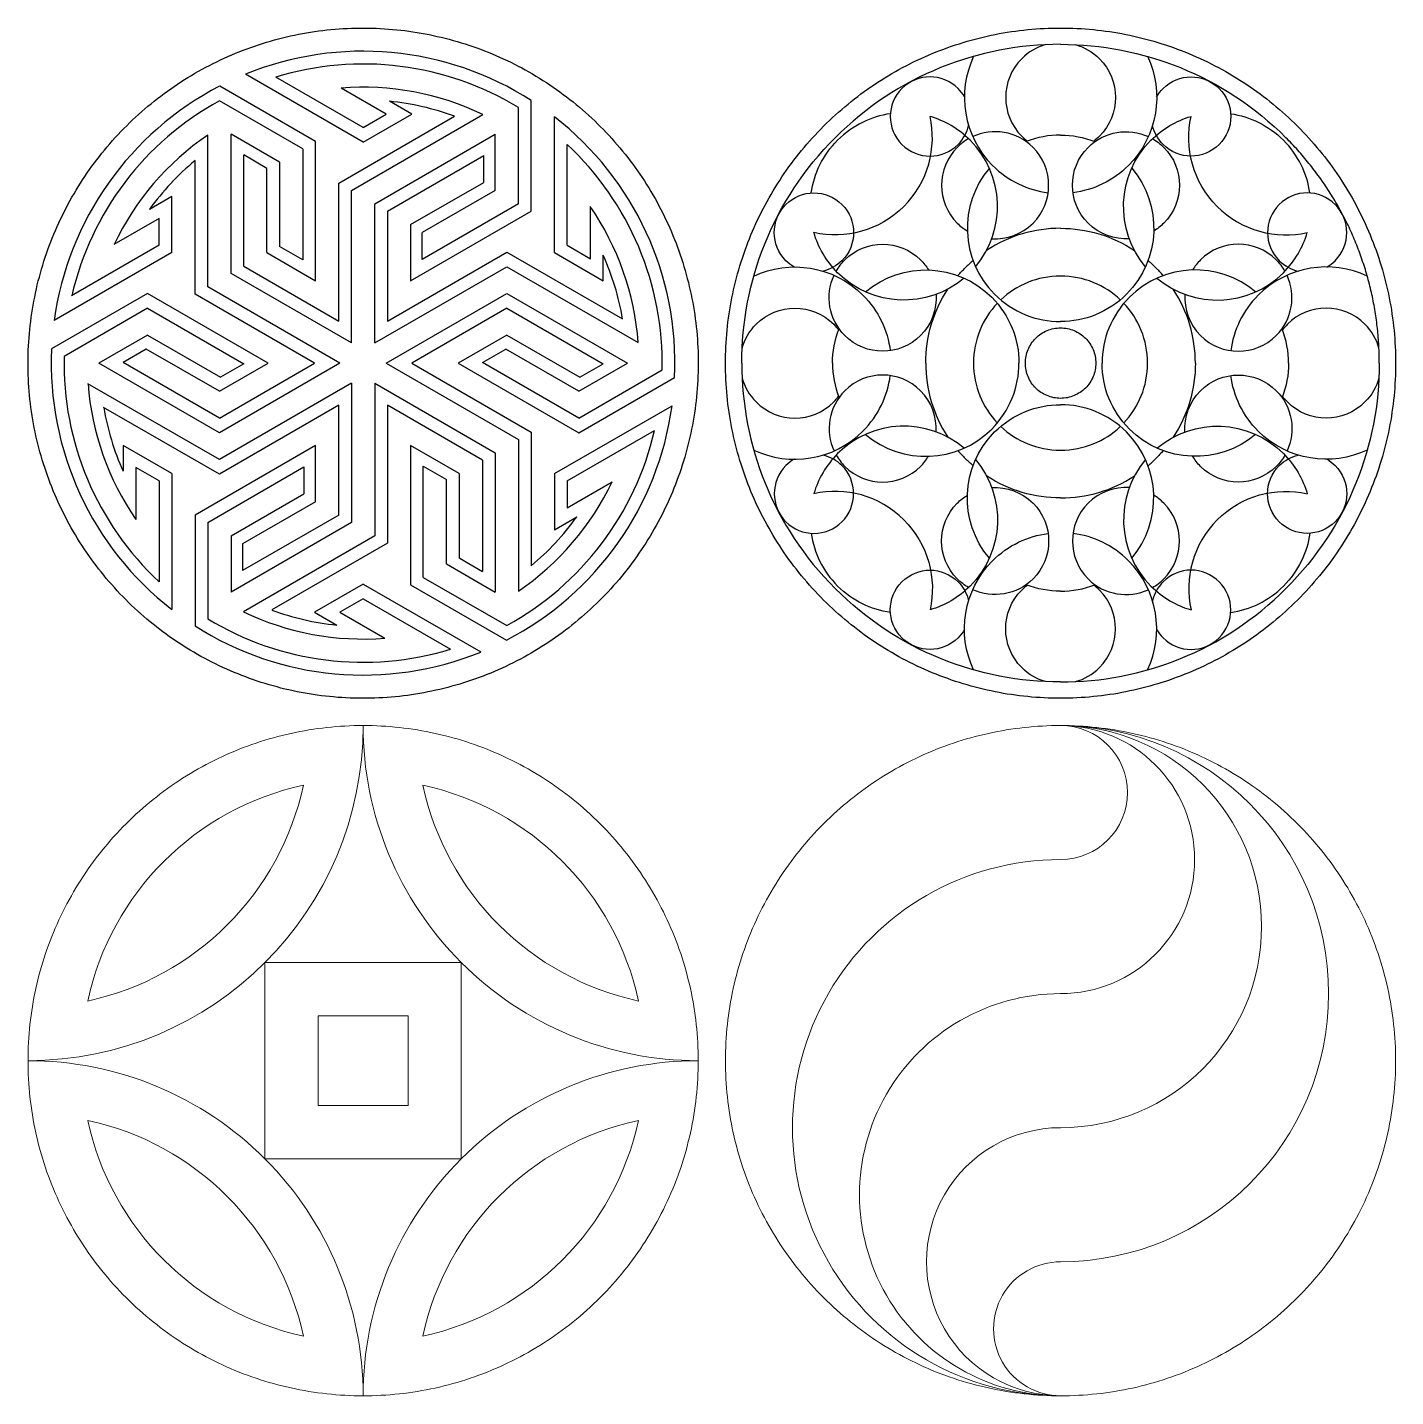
# Model space of a CAD drawing. Header units: millimetres. Extents: x -91 to 91, y -103 to 91.
# Drawn here: x -29.7 to 91.2, y -29.7 to 91.3 of the extents above; entities that cross this region are included whole.
import ezdxf

# ---------------------------------------------------------------- set-up
doc = ezdxf.new("R2010")
doc.units = ezdxf.units.MM
doc.header["$MEASUREMENT"] = 0
doc.layers.add('Default', color=18, linetype='Continuous')
doc.layers.add('DV1_Layer_1', color=7, linetype='Continuous')

msp = doc.modelspace()

# ---------------------------------------------------------------- linework, layer by layer
at = {"layer": 'Default', "color": 5}
for p, q in [((0, 81.12), (-10.39, 87.12)), ((-4.2, 81.18), (-12.67, 86.07)), ((0, 82.42), (-7.72, 86.88)), ((2.05, 83.61), (-1.93, 85.91)), ((-5.32, 80.53), (-12.69, 84.79)), ((4.3, 83.61), (2.33, 84.74)), ((14.85, 75.03), (14.85, 84.81)), ((-1.03, 76.87), (10.58, 83.57)), ((0, 81.12), (4.3, 83.61)), ((0, 82.42), (2.05, 83.61)), ((13.73, 75.68), (13.73, 84.19)), ((-2.15, 77.51), (8.07, 83.41)), ((16.9, 71.37), (16.9, 83.37)), ((-13.72, 68.35), (-13.72, 81.75)), ((-11.67, 69.53), (-11.67, 81.83)), ((-7.38, 79.35), (-11.67, 81.83)), ((-4.2, 68.89), (-4.2, 81.18)), ((1.03, 75.68), (11.67, 81.83)), ((11.67, 76.87), (11.67, 81.83)), ((-10.55, 70.18), (-10.55, 80)), ((-8.5, 78.81), (-10.55, 80)), ((-5.32, 80.53), (-5.32, 70.72)), ((2.15, 75.03), (10.65, 79.94)), ((10.65, 77.57), (10.65, 79.94)), ((18.02, 72.02), (18.02, 80.93)), ((-14.85, 67.7), (-14.85, 79.5)), ((-8.5, 71.37), (-8.5, 78.81)), ((-7.38, 79.35), (-7.38, 71.9)), ((-2.15, 65.33), (-2.15, 77.51)), ((4.2, 73.85), (10.65, 77.57)), ((-16.9, 76.33), (-18.87, 75.19)), ((-16.9, 71.37), (-16.9, 76.33)), ((-1.03, 63.39), (-1.03, 76.87)), ((11.67, 76.87), (5.23, 73.14)), ((1.03, 63.39), (1.03, 75.68)), ((2.15, 75.03), (2.15, 65.33)), ((4.2, 68.89), (14.85, 75.03)), ((13.73, 75.68), (5.23, 70.77)), ((20.08, 70.83), (20.08, 75.43)), ((-18.02, 74.38), (-22.01, 72.08)), ((-18.02, 72.02), (-18.02, 74.38)), ((4.2, 73.85), (4.2, 68.89)), ((5.23, 70.77), (5.23, 73.14)), ((-16.9, 71.37), (-27.29, 65.37)), ((-18.02, 72.02), (-25.75, 67.56)), ((-8.5, 71.37), (-4.2, 68.89)), ((-5.32, 70.72), (-7.38, 71.9)), ((2.15, 65.33), (12.7, 71.42)), ((12.7, 71.42), (22.92, 65.52)), ((16.9, 71.37), (21.2, 68.89)), ((18.02, 72.02), (20.08, 70.83)), ((-10.55, 70.18), (-2.15, 65.33)), ((21.2, 68.89), (21.2, 71.16)), ((-1.03, 63.39), (-11.67, 69.53)), ((1.03, 63.39), (12.7, 70.13)), ((12.7, 70.13), (24.31, 63.43)), ((-19.05, 67.76), (-27.52, 62.87)), ((-8.4, 61.61), (-19.05, 67.76)), ((-2.05, 61.61), (-13.72, 68.35)), ((2.05, 61.61), (12.7, 67.76)), ((12.7, 67.76), (23.35, 61.61)), ((-4.3, 61.61), (-14.85, 67.7)), ((-19.05, 66.46), (-26.42, 62.21)), ((-19.05, 66.46), (-10.55, 61.55)), ((12.7, 66.46), (4.3, 61.61)), ((12.7, 66.46), (21.2, 61.55)), ((-19.05, 64.09), (-23.35, 61.61)), ((-19.05, 64.09), (-12.6, 60.37)), ((12.7, 64.09), (8.4, 61.61)), ((12.7, 64.09), (19.15, 60.37)), ((-19.15, 62.85), (-21.2, 61.67)), ((-12.7, 59.13), (-19.15, 62.85)), ((10.55, 61.67), (12.6, 62.85)), ((19.05, 59.13), (12.6, 62.85)), ((-12.7, 55.46), (-23.35, 61.61)), ((-12.7, 56.76), (-21.2, 61.67)), ((-2.05, 61.61), (-12.7, 55.46)), ((-12.7, 56.76), (-4.3, 61.61)), ((-12.7, 59.13), (-8.4, 61.61)), ((-10.55, 61.55), (-12.6, 60.37)), ((2.05, 61.61), (13.73, 54.87)), ((4.3, 61.61), (14.85, 55.52)), ((8.4, 61.61), (19.05, 55.46)), ((19.05, 56.76), (10.55, 61.67)), ((19.05, 59.13), (23.35, 61.61)), ((19.05, 56.76), (26.42, 61.01)), ((19.15, 60.37), (21.2, 61.55)), ((-12.7, 53.09), (-24.31, 59.79)), ((-1.03, 59.83), (-12.7, 53.09)), ((-1.03, 59.83), (-1.03, 47.54)), ((1.03, 59.83), (11.67, 53.69)), ((1.03, 59.83), (1.03, 46.35)), ((19.05, 55.46), (27.52, 60.35)), ((-12.7, 51.8), (-22.92, 57.7)), ((-2.15, 57.89), (-12.7, 51.8)), ((-2.15, 48.19), (-2.15, 57.89)), ((2.15, 57.89), (2.15, 45.7)), ((10.55, 53.04), (2.15, 57.89)), ((16.9, 51.85), (27.29, 57.85)), ((18.02, 51.2), (25.75, 55.66)), ((13.73, 54.87), (13.73, 41.47)), ((14.85, 55.52), (14.85, 43.72)), ((-16.9, 51.85), (-21.2, 54.33)), ((-21.2, 54.33), (-21.2, 52.06)), ((-4.2, 54.33), (-14.85, 48.19)), ((-4.2, 49.37), (-4.2, 54.33)), ((4.2, 54.33), (4.2, 42.04)), ((8.5, 51.85), (4.2, 54.33)), ((11.67, 53.69), (11.67, 41.39)), ((-18.02, 51.2), (-20.07, 52.39)), ((-20.07, 52.39), (-20.07, 47.79)), ((-13.72, 47.54), (-5.23, 52.44)), ((-5.23, 52.44), (-5.23, 50.08)), ((5.32, 52.5), (7.38, 51.32)), ((5.32, 42.69), (5.32, 52.5)), ((10.55, 53.04), (10.55, 43.22)), ((-18.02, 51.2), (-18.02, 42.29)), ((-16.9, 51.85), (-16.9, 39.85)), ((7.38, 43.87), (7.38, 51.32)), ((8.5, 51.85), (8.5, 44.41)), ((16.9, 51.85), (16.9, 46.89)), ((18.02, 51.2), (18.02, 48.84)), ((18.02, 48.84), (22.01, 51.14)), ((-11.67, 46.35), (-5.23, 50.08)), ((-4.2, 49.37), (-10.65, 45.65)), ((-14.85, 48.19), (-14.85, 38.41)), ((-13.72, 47.54), (-13.72, 39.03)), ((-1.03, 47.54), (-11.67, 41.39)), ((-2.15, 48.19), (-10.65, 43.28)), ((16.9, 46.89), (18.87, 48.03)), ((-11.67, 46.35), (-11.67, 41.39)), ((1.03, 46.35), (-10.58, 39.65)), ((-10.65, 45.65), (-10.65, 43.28)), ((2.15, 45.7), (-8.07, 39.81)), ((7.38, 43.87), (11.67, 41.39)), ((8.5, 44.41), (10.55, 43.22)), ((5.32, 42.69), (12.69, 38.43)), ((0, 42.1), (-4.3, 39.61)), ((0, 42.1), (10.39, 36.1)), ((4.2, 42.04), (12.67, 37.15)), ((0, 40.8), (-2.05, 39.61)), ((0, 40.8), (7.72, 36.34)), ((-4.3, 39.61), (-2.33, 38.48)), ((-2.05, 39.61), (1.93, 37.31))]:
    msp.add_line(p, q, dxfattribs=at)
for radius, start, end in [(27.55, 57.3839, 112.1591), (26.42, 58.7075, 106.9941), (27.55, 117.3839, 172.1591), (24.37, 64.2719, 94.5491), (26.42, 118.7075, 166.9941), (23.25, 69.692, 84.2491), (27.55, 357.3839, 52.1591), (24.37, 124.2719, 154.5491), (26.42, 358.7075, 46.9941), (23.25, 129.692, 144.2491), (24.37, 4.2719, 34.5491), (23.25, 9.692, 24.2491), (27.55, 177.3839, 232.1591), (26.42, 178.7075, 226.9941), (24.37, 184.2719, 214.5491), (23.25, 189.692, 204.2491), (27.55, 297.3839, 352.1591), (26.42, 298.7075, 346.9941), (24.37, 304.2719, 334.5491), (23.25, 309.692, 324.2491), (26.42, 238.7075, 286.9941), (24.37, 244.2719, 274.5491), (23.25, 249.692, 264.2491), (27.55, 237.3839, 292.1591)]:
    msp.add_arc((0, 61.61), radius, start, end, dxfattribs=at)
msp.add_open_spline([(-14.22, 87.57), (-15.92, 86.64), (-19.13, 84.44), (-23.22, 80.27), (-26.41, 75.39), (-28.59, 69.97), (-29.67, 64.23), (-29.62, 58.39), (-28.42, 52.67), (-26.13, 47.3), (-22.83, 42.48), (-18.66, 38.39), (-13.77, 35.2), (-8.36, 33.02), (-2.62, 31.93), (3.22, 31.99), (8.94, 33.19), (14.31, 35.48), (19.13, 38.78), (23.22, 42.95), (26.41, 47.83), (28.59, 53.25), (29.68, 58.99), (29.62, 64.83), (28.42, 70.55), (26.13, 75.92), (22.84, 80.74), (18.66, 84.83), (13.78, 88.02), (8.36, 90.2), (2.62, 91.28), (-3.22, 91.23), (-8.94, 90.03), (-12.52, 88.5), (-14.22, 87.57)], degree=3, dxfattribs=at)
at = {"layer": 'Default', "color": 5, "lineweight": 9}
for points in [[(29.6, 0), (29.6, 2.14), (29.14, 6.41), (27.08, 12.53), (23.75, 18.05), (19.31, 22.74), (13.98, 26.36), (7.98, 28.75), (1.62, 29.79), (-4.83, 29.44), (-11.05, 27.72), (-16.74, 24.69), (-21.66, 20.51), (-25.57, 15.38), (-28.28, 9.53), (-29.66, 3.23), (-29.66, -3.23), (-28.28, -9.53), (-25.57, -15.38), (-21.66, -20.51), (-16.74, -24.69), (-11.05, -27.72), (-4.83, -29.44), (1.62, -29.79), (7.98, -28.75), (13.98, -26.36), (19.31, -22.74), (23.75, -18.05), (27.08, -12.53), (29.14, -6.42), (29.6, -2.14), (29.6, 0)], [(-29.6, 0), (-13.25, 0), (0, 13.25), (0, 29.6)], [(91.21, 0), (91.21, 2.14), (90.75, 6.41), (88.69, 12.53), (85.36, 18.05), (80.92, 22.74), (75.59, 26.36), (69.59, 28.75), (63.23, 29.79), (56.78, 29.44), (50.56, 27.72), (44.87, 24.69), (39.95, 20.51), (36.04, 15.38), (33.33, 9.53), (31.95, 3.23), (31.95, -3.23), (33.33, -9.53), (36.04, -15.38), (39.95, -20.51), (44.87, -24.69), (50.56, -27.72), (56.78, -29.44), (63.23, -29.79), (69.59, -28.75), (75.59, -26.36), (80.92, -22.74), (85.36, -18.05), (88.69, -12.53), (90.75, -6.42), (91.21, -2.14), (91.21, 0)], [(-5.27, 24.33), (-14.81, 22.26), (-22.26, 14.81), (-24.33, 5.27)], [(-24.33, 5.27), (-14.79, 7.33), (-7.33, 14.79), (-5.27, 24.33)], [(24.33, 5.27), (22.27, 14.81), (14.81, 22.26), (5.27, 24.33)], [(5.27, 24.33), (7.33, 14.79), (14.79, 7.33), (24.33, 5.27)], [(-8.67, 8.67), (-8.67, 8.67), (-8.67, -8.67), (-8.67, -8.67)], [(8.67, 8.67), (8.67, 8.67), (-8.67, 8.67), (-8.67, 8.67)], [(8.67, -8.67), (8.67, -8.67), (8.67, 8.67), (8.67, 8.67)], [(-3.96, 3.96), (-3.96, 3.96), (-3.96, -3.97), (-3.96, -3.97)], [(3.97, 3.96), (3.97, 3.96), (-3.96, 3.96), (-3.96, 3.96)], [(3.97, -3.97), (3.97, -3.97), (3.97, 3.96), (3.97, 3.96)], [(-3.96, -3.97), (-3.96, -3.97), (3.97, -3.97), (3.97, -3.97)], [(-24.33, -5.27), (-22.26, -14.81), (-14.81, -22.26), (-5.27, -24.33)], [(-5.27, -24.33), (-7.33, -14.79), (-14.79, -7.33), (-24.33, -5.27)], [(5.27, -24.33), (14.81, -22.26), (22.27, -14.81), (24.33, -5.27)], [(24.33, -5.27), (14.79, -7.33), (7.33, -14.79), (5.27, -24.33)], [(-8.67, -8.67), (-8.67, -8.67), (8.67, -8.67), (8.67, -8.67)]]:
    msp.add_open_spline(points, degree=3, dxfattribs=at)
for points, knots in [([(0, 29.6), (0, 21.75), (3.12, 14.22), (8.67, 8.67), (14.22, 3.12), (21.75, 0), (29.6, 0)], [0, 0, 0, 0, 0.333333, 0.333333, 0.333333, 1, 1, 1, 1]), ([(61.61, 17.76), (64.88, 17.76), (67.53, 20.41), (67.53, 23.68), (67.53, 26.95), (64.88, 29.6), (61.61, 29.6)], [0, 0, 0, 0, 0.333333, 0.333333, 0.333333, 1, 1, 1, 1]), ([(61.61, 5.92), (68.15, 5.92), (73.45, 11.22), (73.45, 17.76), (73.45, 24.3), (68.15, 29.6), (61.61, 29.6)], [0, 0, 0, 0, 0.333333, 0.333333, 0.333333, 1, 1, 1, 1]), ([(61.61, -5.92), (71.42, -5.92), (79.37, 2.03), (79.37, 11.84), (79.37, 21.65), (71.42, 29.6), (61.61, 29.6)], [0, 0, 0, 0, 0.333333, 0.333333, 0.333333, 1, 1, 1, 1]), ([(61.61, -17.76), (74.69, -17.76), (85.29, -7.16), (85.29, 5.92), (85.29, 19), (74.69, 29.6), (61.61, 29.6)], [0, 0, 0, 0, 0.333333, 0.333333, 0.333333, 1, 1, 1, 1]), ([(61.61, 17.76), (53.15, 17.76), (45.33, 13.25), (41.1, 5.92), (36.87, -1.41), (36.87, -10.43), (41.1, -17.76), (45.33, -25.09), (53.15, -29.6), (61.61, -29.6)], [0, 0, 0, 0, 0.25, 0.25, 0.25, 0.5, 0.5, 0.5, 1, 1, 1, 1]), ([(61.61, 5.92), (55.27, 5.92), (49.4, 2.53), (46.23, -2.96), (43.06, -8.46), (43.06, -15.22), (46.23, -20.72), (49.4, -26.21), (55.27, -29.6), (61.61, -29.6)], [0, 0, 0, 0, 0.25, 0.25, 0.25, 0.5, 0.5, 0.5, 1, 1, 1, 1]), ([(0, -29.6), (0, -21.75), (-3.12, -14.22), (-8.67, -8.67), (-14.22, -3.12), (-21.75, 0), (-29.6, 0)], [0, 0, 0, 0, 0.333333, 0.333333, 0.333333, 1, 1, 1, 1]), ([(29.6, 0), (21.75, 0), (14.22, -3.12), (8.67, -8.67), (3.12, -14.22), (0, -21.75), (0, -29.6)], [0, 0, 0, 0, 0.333333, 0.333333, 0.333333, 1, 1, 1, 1]), ([(61.61, -5.92), (57.38, -5.92), (53.47, -8.18), (51.36, -11.84), (49.24, -15.5), (49.24, -20.02), (51.36, -23.68), (53.47, -27.34), (57.38, -29.6), (61.61, -29.6)], [0, 0, 0, 0, 0.25, 0.25, 0.25, 0.5, 0.5, 0.5, 1, 1, 1, 1]), ([(61.61, -17.76), (59.5, -17.76), (57.54, -18.89), (56.48, -20.72), (55.43, -22.55), (55.43, -24.81), (56.48, -26.64), (57.54, -28.47), (59.5, -29.6), (61.61, -29.6)], [0, 0, 0, 0, 0.25, 0.25, 0.25, 0.5, 0.5, 0.5, 1, 1, 1, 1])]:
    msp.add_open_spline(points, degree=3, knots=knots, dxfattribs=at)
at = {"layer": 'DV1_Layer_1', "color": 5, "linetype": 'Continuous'}
for points in [[(91.21, 61.61), (91.21, 63.55), (90.83, 67.42), (89.13, 73.01), (86.38, 78.16), (82.68, 82.67), (78.16, 86.38), (73.01, 89.13), (67.42, 90.83), (61.61, 91.4), (55.8, 90.83), (50.21, 89.13), (45.06, 86.38), (40.55, 82.67), (36.84, 78.16), (34.09, 73.01), (32.39, 67.42), (31.82, 61.61), (32.39, 55.8), (34.09, 50.21), (36.84, 45.06), (40.55, 40.55), (45.06, 36.84), (50.21, 34.09), (55.8, 32.39), (61.61, 31.82), (67.42, 32.39), (73.01, 34.09), (78.16, 36.84), (82.68, 40.55), (86.38, 45.06), (89.13, 50.21), (90.83, 55.8), (91.21, 59.67), (91.21, 61.61)], [(61.61, 89.77), (54.4, 89.77), (47.2, 87.02), (41.7, 81.52)], [(61.61, 89.77), (68.82, 89.77), (76.02, 87.02), (81.52, 81.52)], [(46.58, 83.64), (44.88, 83.39), (43.23, 82.61), (41.92, 81.3)], [(76.64, 83.64), (78.34, 83.39), (79.99, 82.61), (81.3, 81.3)], [(47.77, 75.45), (49.93, 77.61), (50.7, 80.63), (50.08, 83.4)], [(75.45, 75.45), (73.29, 77.61), (72.53, 80.63), (73.14, 83.4)], [(33.45, 61.61), (33.45, 68.82), (36.2, 76.02), (41.7, 81.52)], [(39.58, 76.64), (39.83, 78.34), (40.61, 79.99), (41.92, 81.3)], [(41.92, 81.3), (41.92, 81.3), (41.92, 81.3), (41.92, 81.3)], [(41.92, 81.3), (41.92, 81.3), (41.92, 81.3), (41.92, 81.3)], [(61.61, 81.76), (60.58, 81.76), (59.54, 81.56), (58.57, 81.18)], [(61.61, 81.76), (62.64, 81.76), (63.68, 81.56), (64.65, 81.18)], [(81.3, 81.3), (81.3, 81.3), (81.3, 81.3), (81.3, 81.3)], [(83.64, 76.64), (83.39, 78.34), (82.61, 79.99), (81.3, 81.3)], [(81.3, 81.3), (81.3, 81.3), (81.3, 81.3), (81.3, 81.3)], [(89.77, 61.61), (89.77, 61.86), (89.76, 62.37), (89.73, 63.13), (89.68, 63.9), (89.61, 64.66), (89.52, 65.41), (89.4, 66.17), (89.27, 66.92), (89.12, 67.67), (88.94, 68.41), (88.75, 69.15), (88.54, 69.88), (88.3, 70.6), (88.05, 71.32), (87.78, 72.04), (87.49, 72.74), (87.18, 73.44), (86.85, 74.13), (86.5, 74.8), (86.13, 75.47), (85.75, 76.13), (85.34, 76.78), (84.92, 77.42), (84.49, 78.04), (84.03, 78.65), (83.56, 79.26), (83.08, 79.84), (82.57, 80.42), (82.06, 80.98), (81.7, 81.34), (81.52, 81.52)], [(47.77, 75.45), (45.61, 73.29), (42.6, 72.52), (39.82, 73.14)], [(75.45, 75.45), (77.61, 73.29), (80.63, 72.52), (83.4, 73.14)], [(61.61, 73.52), (59.33, 73.52), (57.06, 72.87), (55.08, 71.57)], [(61.61, 73.52), (63.89, 73.52), (66.16, 72.87), (68.14, 71.57)], [(61.61, 73.52), (63.89, 73.52), (66.16, 72.87), (68.14, 71.57)], [(53.88, 70.67), (53.64, 70.47), (53.41, 70.25), (53.19, 70.03)], [(69.34, 70.67), (69.58, 70.47), (69.81, 70.25), (70.03, 70.03)], [(69.34, 70.67), (69.58, 70.47), (69.81, 70.25), (70.03, 70.03)], [(52.55, 69.34), (52.75, 69.58), (52.97, 69.81), (53.19, 70.03)], [(70.67, 69.34), (70.47, 69.58), (70.26, 69.81), (70.03, 70.03)], [(49.7, 61.61), (49.7, 63.89), (50.35, 66.16), (51.65, 68.14)], [(73.52, 61.61), (73.52, 63.89), (72.87, 66.16), (71.57, 68.14)], [(41.46, 61.61), (41.46, 62.64), (41.66, 63.68), (42.04, 64.65)], [(64.72, 61.61), (64.72, 61.81), (64.68, 62.22), (64.5, 62.81), (64.22, 63.35), (63.83, 63.83), (63.35, 64.21), (62.81, 64.5), (62.22, 64.68), (61.61, 64.74), (61, 64.68), (60.41, 64.5), (59.87, 64.21), (59.4, 63.83), (59.01, 63.35), (58.72, 62.81), (58.54, 62.22), (58.48, 61.61), (58.54, 61), (58.72, 60.41), (59.01, 59.87), (59.4, 59.39), (59.87, 59.01), (60.41, 58.72), (61, 58.54), (61.61, 58.48), (62.22, 58.54), (62.81, 58.72), (63.35, 59.01), (63.83, 59.39), (64.22, 59.87), (64.5, 60.41), (64.68, 61), (64.72, 61.41), (64.72, 61.61)], [(81.76, 61.61), (81.76, 62.64), (81.56, 63.68), (81.18, 64.65)], [(33.45, 61.61), (33.45, 54.4), (36.2, 47.2), (41.7, 41.7)], [(41.46, 61.61), (41.46, 60.58), (41.66, 59.54), (42.04, 58.57)], [(49.7, 61.61), (49.7, 59.33), (50.35, 57.06), (51.65, 55.08)], [(73.52, 61.61), (73.52, 59.33), (72.87, 57.06), (71.57, 55.08)], [(81.76, 61.61), (81.76, 60.58), (81.56, 59.54), (81.18, 58.57)], [(89.77, 61.61), (89.77, 54.4), (87.02, 47.2), (81.52, 41.7)], [(52.55, 53.88), (52.75, 53.64), (52.97, 53.41), (53.19, 53.19)], [(70.67, 53.88), (70.47, 53.64), (70.26, 53.41), (70.03, 53.19)], [(53.88, 52.55), (53.64, 52.75), (53.41, 52.96), (53.19, 53.19)], [(69.34, 52.55), (69.58, 52.75), (69.81, 52.96), (70.03, 53.19)], [(61.61, 49.7), (59.33, 49.7), (57.06, 50.35), (55.08, 51.65)], [(61.61, 49.7), (63.89, 49.7), (66.16, 50.35), (68.14, 51.65)], [(47.77, 47.77), (45.61, 49.93), (42.6, 50.7), (39.82, 50.08)], [(75.45, 47.77), (77.61, 49.93), (80.63, 50.7), (83.4, 50.08)], [(47.77, 47.77), (49.93, 45.61), (50.7, 42.59), (50.08, 39.82)], [(75.45, 47.77), (73.29, 45.61), (72.53, 42.59), (73.14, 39.82)], [(39.58, 46.58), (39.83, 44.88), (40.61, 43.23), (41.92, 41.92)], [(83.64, 46.58), (83.39, 44.88), (82.61, 43.23), (81.3, 41.92)], [(61.61, 33.45), (54.4, 33.45), (47.2, 36.2), (41.7, 41.7)], [(41.92, 41.92), (41.92, 41.92), (41.92, 41.92), (41.92, 41.92)], [(41.92, 41.92), (41.92, 41.92), (41.92, 41.92), (41.92, 41.92)], [(46.58, 39.58), (44.88, 39.83), (43.23, 40.61), (41.92, 41.92)], [(61.61, 41.46), (60.58, 41.46), (59.54, 41.66), (58.57, 42.04)], [(61.61, 41.46), (62.64, 41.46), (63.68, 41.66), (64.65, 42.04)], [(61.61, 33.45), (68.82, 33.45), (76.02, 36.2), (81.52, 41.7)], [(76.64, 39.58), (78.34, 39.83), (79.99, 40.61), (81.3, 41.92)], [(81.3, 41.92), (81.3, 41.92), (81.3, 41.92), (81.3, 41.92)], [(81.3, 41.92), (81.3, 41.92), (81.3, 41.92), (81.3, 41.92)]]:
    msp.add_open_spline(points, degree=3, dxfattribs=at)
for points, knots in [([(60.28, 89.74), (59.51, 89.52), (58.79, 89.11), (58.18, 88.5), (56.29, 86.61), (56.29, 83.54), (58.18, 81.65), (58.34, 81.49), (58.51, 81.35), (58.68, 81.22)], [0, 0, 0, 0, 0.25, 0.25, 0.25, 0.5, 0.5, 0.5, 1, 1, 1, 1]), ([(62.94, 89.74), (63.71, 89.52), (64.43, 89.11), (65.04, 88.5), (66.93, 86.61), (66.93, 83.54), (65.04, 81.65), (64.88, 81.49), (64.72, 81.35), (64.54, 81.22)], [0, 0, 0, 0, 0.25, 0.25, 0.25, 0.5, 0.5, 0.5, 1, 1, 1, 1]), ([(53.93, 88.71), (52.44, 85.55), (53, 81.68), (55.6, 79.07), (56.98, 77.69), (58.72, 76.89), (60.51, 76.65)], [0, 0, 0, 0, 0.333333, 0.333333, 0.333333, 1, 1, 1, 1]), ([(69.29, 88.71), (70.78, 85.55), (70.22, 81.68), (67.62, 79.07), (66.24, 77.69), (64.5, 76.89), (62.71, 76.65)], [0, 0, 0, 0, 0.333333, 0.333333, 0.333333, 1, 1, 1, 1]), ([(53.12, 85.14), (52.97, 85.4), (52.78, 85.65), (52.56, 85.87), (51.19, 87.24), (48.97, 87.24), (46.23, 84.51), (46.23, 82.29), (47.6, 80.92), (48.97, 79.55), (51.19, 79.55), (52.56, 80.92), (53.03, 81.4), (53.34, 81.98), (53.49, 82.59)], [0, 0, 0, 0, 0.166667, 0.166667, 0.166667, 0.333333, 0.333333, 0.5, 0.5, 0.5, 0.666667, 0.666667, 0.666667, 1, 1, 1, 1]), ([(70.1, 85.14), (70.25, 85.4), (70.44, 85.65), (70.67, 85.87), (72.03, 87.24), (74.25, 87.24), (76.99, 84.51), (76.99, 82.29), (75.62, 80.92), (74.25, 79.55), (72.03, 79.55), (70.67, 80.92), (70.19, 81.4), (69.88, 81.98), (69.73, 82.59)], [0, 0, 0, 0, 0.166667, 0.166667, 0.166667, 0.333333, 0.333333, 0.5, 0.5, 0.5, 0.666667, 0.666667, 0.666667, 1, 1, 1, 1]), ([(54.1, 70.12), (56.84, 73.37), (56.68, 78.24), (53.62, 81.3), (52.6, 82.32), (51.38, 83.02), (50.08, 83.4)], [0, 0, 0, 0, 0.333333, 0.333333, 0.333333, 1, 1, 1, 1]), ([(55.54, 72.6), (56.84, 72.52), (58.18, 72.98), (59.18, 73.98), (61.02, 75.82), (61.02, 78.82), (59.18, 80.67), (57.74, 82.1), (55.6, 82.42), (53.85, 81.62)], [0, 0, 0, 0, 0.25, 0.25, 0.25, 0.5, 0.5, 0.5, 1, 1, 1, 1]), ([(67.68, 72.6), (66.38, 72.52), (65.04, 72.98), (64.05, 73.98), (62.2, 75.82), (62.2, 78.82), (64.05, 80.67), (65.49, 82.1), (67.62, 82.42), (69.37, 81.62)], [0, 0, 0, 0, 0.25, 0.25, 0.25, 0.5, 0.5, 0.5, 1, 1, 1, 1]), ([(69.12, 70.12), (66.38, 73.37), (66.54, 78.24), (69.6, 81.3), (70.62, 82.32), (71.85, 83.02), (73.14, 83.4)], [0, 0, 0, 0, 0.333333, 0.333333, 0.333333, 1, 1, 1, 1]), ([(53.49, 81.43), (53.13, 81.23), (52.79, 80.97), (52.49, 80.67), (50.64, 78.82), (50.64, 75.82), (52.49, 73.98), (52.76, 73.7), (53.06, 73.47), (53.38, 73.28)], [0, 0, 0, 0, 0.25, 0.25, 0.25, 0.5, 0.5, 0.5, 1, 1, 1, 1]), ([(69.73, 81.43), (70.09, 81.23), (70.43, 80.97), (70.73, 80.67), (72.58, 78.82), (72.58, 75.82), (70.73, 73.98), (70.46, 73.7), (70.16, 73.47), (69.84, 73.28)], [0, 0, 0, 0, 0.25, 0.25, 0.25, 0.5, 0.5, 0.5, 1, 1, 1, 1]), ([(55.32, 78.84), (52.58, 75.6), (52.73, 70.75), (55.79, 67.69), (57.39, 66.09), (59.5, 65.28), (61.61, 65.28)], [0, 0, 0, 0, 0.333333, 0.333333, 0.333333, 1, 1, 1, 1]), ([(67.9, 78.84), (70.64, 75.6), (70.49, 70.75), (67.44, 67.69), (65.83, 66.09), (63.72, 65.28), (61.61, 65.28)], [0, 0, 0, 0, 0.333333, 0.333333, 0.333333, 1, 1, 1, 1]), ([(38.08, 70.1), (37.82, 70.25), (37.57, 70.44), (37.35, 70.66), (35.98, 72.03), (35.98, 74.25), (37.35, 75.62), (38.71, 76.99), (40.93, 76.99), (42.3, 75.62), (43.67, 74.25), (43.67, 72.03), (42.3, 70.66), (41.82, 70.19), (41.24, 69.88), (40.63, 69.73)], [0, 0, 0, 0, 0.166667, 0.166667, 0.166667, 0.333333, 0.333333, 0.333333, 0.5, 0.5, 0.5, 0.666667, 0.666667, 0.666667, 1, 1, 1, 1]), ([(85.14, 70.1), (85.4, 70.25), (85.65, 70.44), (85.87, 70.66), (87.24, 72.03), (87.24, 74.25), (85.87, 75.62), (84.51, 76.99), (82.29, 76.99), (80.92, 75.62), (79.55, 74.25), (79.55, 72.03), (80.92, 70.66), (81.4, 70.19), (81.98, 69.88), (82.59, 69.73)], [0, 0, 0, 0, 0.166667, 0.166667, 0.166667, 0.333333, 0.333333, 0.333333, 0.5, 0.5, 0.5, 0.666667, 0.666667, 0.666667, 1, 1, 1, 1]), ([(53.1, 69.12), (49.85, 66.38), (44.98, 66.54), (41.92, 69.6), (40.9, 70.62), (40.2, 71.85), (39.82, 73.14)], [0, 0, 0, 0, 0.333333, 0.333333, 0.333333, 1, 1, 1, 1]), ([(41.79, 69.73), (41.99, 70.09), (42.25, 70.43), (42.56, 70.73), (44.4, 72.58), (47.4, 72.58), (49.24, 70.73), (49.52, 70.46), (49.75, 70.16), (49.94, 69.84)], [0, 0, 0, 0, 0.25, 0.25, 0.25, 0.5, 0.5, 0.5, 1, 1, 1, 1]), ([(70.13, 69.12), (73.38, 66.38), (78.24, 66.54), (81.3, 69.6), (82.32, 70.62), (83.02, 71.85), (83.4, 73.14)], [0, 0, 0, 0, 0.333333, 0.333333, 0.333333, 1, 1, 1, 1]), ([(81.43, 69.73), (81.23, 70.09), (80.97, 70.43), (80.67, 70.73), (78.82, 72.58), (75.82, 72.58), (73.98, 70.73), (73.7, 70.46), (73.47, 70.16), (73.28, 69.84)], [0, 0, 0, 0, 0.25, 0.25, 0.25, 0.5, 0.5, 0.5, 1, 1, 1, 1]), ([(34.51, 69.29), (37.67, 70.78), (41.54, 70.22), (44.15, 67.62), (45.53, 66.24), (46.33, 64.5), (46.57, 62.71)], [0, 0, 0, 0, 0.333333, 0.333333, 0.333333, 1, 1, 1, 1]), ([(44.38, 67.9), (47.62, 70.64), (52.47, 70.49), (55.53, 67.43), (57.13, 65.83), (57.94, 63.72), (57.94, 61.61)], [0, 0, 0, 0, 0.333333, 0.333333, 0.333333, 1, 1, 1, 1]), ([(78.84, 67.9), (75.6, 70.64), (70.75, 70.49), (67.69, 67.43), (66.09, 65.83), (65.28, 63.72), (65.28, 61.61)], [0, 0, 0, 0, 0.333333, 0.333333, 0.333333, 1, 1, 1, 1]), ([(88.71, 69.29), (85.55, 70.78), (81.68, 70.22), (79.07, 67.62), (77.69, 66.24), (76.89, 64.5), (76.65, 62.71)], [0, 0, 0, 0, 0.333333, 0.333333, 0.333333, 1, 1, 1, 1]), ([(50.62, 67.68), (50.7, 66.38), (50.24, 65.04), (49.24, 64.05), (47.4, 62.2), (44.4, 62.2), (42.56, 64.05), (41.12, 65.48), (40.8, 67.62), (41.6, 69.37)], [0, 0, 0, 0, 0.25, 0.25, 0.25, 0.5, 0.5, 0.5, 1, 1, 1, 1]), ([(66.89, 67.2), (65.52, 68.5), (63.66, 69.3), (61.61, 69.3), (59.56, 69.3), (57.7, 68.5), (56.33, 67.2)], [0, 0, 0, 0, 0.333333, 0.333333, 0.333333, 1, 1, 1, 1]), ([(72.6, 67.68), (72.52, 66.38), (72.98, 65.04), (73.98, 64.05), (75.82, 62.2), (78.82, 62.2), (80.67, 64.05), (82.1, 65.48), (82.42, 67.62), (81.62, 69.37)], [0, 0, 0, 0, 0.25, 0.25, 0.25, 0.5, 0.5, 0.5, 1, 1, 1, 1]), ([(33.48, 62.94), (33.7, 63.71), (34.11, 64.43), (34.72, 65.04), (36.61, 66.93), (39.68, 66.93), (41.57, 65.04), (41.73, 64.88), (41.87, 64.71), (42, 64.54)], [0, 0, 0, 0, 0.25, 0.25, 0.25, 0.5, 0.5, 0.5, 1, 1, 1, 1]), ([(56.02, 66.89), (54.72, 65.52), (53.92, 63.66), (53.92, 61.61), (53.92, 59.56), (54.72, 57.7), (56.02, 56.33)], [0, 0, 0, 0, 0.333333, 0.333333, 0.333333, 1, 1, 1, 1]), ([(67.2, 56.33), (68.5, 57.7), (69.3, 59.56), (69.3, 61.61), (69.3, 63.66), (68.5, 65.52), (67.2, 66.89)], [0, 0, 0, 0, 0.333333, 0.333333, 0.333333, 1, 1, 1, 1]), ([(89.74, 62.94), (89.52, 63.71), (89.11, 64.43), (88.5, 65.04), (86.61, 66.93), (83.54, 66.93), (81.65, 65.04), (81.49, 64.88), (81.35, 64.71), (81.22, 64.54)], [0, 0, 0, 0, 0.25, 0.25, 0.25, 0.5, 0.5, 0.5, 1, 1, 1, 1]), ([(34.51, 53.93), (37.67, 52.44), (41.54, 53), (44.15, 55.6), (45.53, 56.98), (46.33, 58.72), (46.57, 60.51)], [0, 0, 0, 0, 0.333333, 0.333333, 0.333333, 1, 1, 1, 1]), ([(50.62, 55.54), (50.7, 56.84), (50.24, 58.18), (49.24, 59.17), (47.4, 61.02), (44.4, 61.02), (42.56, 59.17), (41.12, 57.74), (40.8, 55.6), (41.6, 53.85)], [0, 0, 0, 0, 0.25, 0.25, 0.25, 0.5, 0.5, 0.5, 1, 1, 1, 1]), ([(44.38, 55.32), (47.62, 52.58), (52.47, 52.73), (55.53, 55.79), (57.13, 57.39), (57.94, 59.5), (57.94, 61.61)], [0, 0, 0, 0, 0.333333, 0.333333, 0.333333, 1, 1, 1, 1]), ([(78.84, 55.32), (75.6, 52.58), (70.75, 52.73), (67.69, 55.79), (66.09, 57.39), (65.28, 59.5), (65.28, 61.61)], [0, 0, 0, 0, 0.333333, 0.333333, 0.333333, 1, 1, 1, 1]), ([(72.6, 55.54), (72.52, 56.84), (72.98, 58.18), (73.98, 59.17), (75.82, 61.02), (78.82, 61.02), (80.67, 59.17), (82.1, 57.74), (82.42, 55.6), (81.62, 53.85)], [0, 0, 0, 0, 0.25, 0.25, 0.25, 0.5, 0.5, 0.5, 1, 1, 1, 1]), ([(88.71, 53.93), (85.55, 52.44), (81.68, 53), (79.07, 55.6), (77.69, 56.98), (76.89, 58.72), (76.65, 60.51)], [0, 0, 0, 0, 0.333333, 0.333333, 0.333333, 1, 1, 1, 1]), ([(33.48, 60.28), (33.7, 59.51), (34.11, 58.79), (34.72, 58.18), (36.61, 56.29), (39.68, 56.29), (41.57, 58.18), (41.73, 58.34), (41.87, 58.51), (42, 58.68)], [0, 0, 0, 0, 0.25, 0.25, 0.25, 0.5, 0.5, 0.5, 1, 1, 1, 1]), ([(89.74, 60.28), (89.52, 59.51), (89.11, 58.79), (88.5, 58.18), (86.61, 56.29), (83.54, 56.29), (81.65, 58.18), (81.49, 58.34), (81.35, 58.51), (81.22, 58.68)], [0, 0, 0, 0, 0.25, 0.25, 0.25, 0.5, 0.5, 0.5, 1, 1, 1, 1]), ([(53.1, 54.1), (49.85, 56.84), (44.98, 56.68), (41.92, 53.62), (40.9, 52.6), (40.2, 51.37), (39.82, 50.08)], [0, 0, 0, 0, 0.333333, 0.333333, 0.333333, 1, 1, 1, 1]), ([(55.32, 44.38), (52.58, 47.62), (52.73, 52.47), (55.79, 55.53), (57.39, 57.13), (59.5, 57.94), (61.61, 57.94)], [0, 0, 0, 0, 0.333333, 0.333333, 0.333333, 1, 1, 1, 1]), ([(67.9, 44.38), (70.64, 47.62), (70.49, 52.47), (67.44, 55.53), (65.83, 57.13), (63.72, 57.94), (61.61, 57.94)], [0, 0, 0, 0, 0.333333, 0.333333, 0.333333, 1, 1, 1, 1]), ([(70.13, 54.1), (73.38, 56.84), (78.24, 56.68), (81.3, 53.62), (82.32, 52.6), (83.02, 51.37), (83.4, 50.08)], [0, 0, 0, 0, 0.333333, 0.333333, 0.333333, 1, 1, 1, 1]), ([(56.33, 56.02), (57.7, 54.72), (59.56, 53.92), (61.61, 53.92), (63.66, 53.92), (65.52, 54.72), (66.89, 56.02)], [0, 0, 0, 0, 0.333333, 0.333333, 0.333333, 1, 1, 1, 1]), ([(38.08, 53.12), (37.82, 52.97), (37.57, 52.78), (37.35, 52.56), (35.98, 51.19), (35.98, 48.97), (37.35, 47.6), (38.71, 46.23), (40.93, 46.23), (42.3, 47.6), (43.67, 48.97), (43.67, 51.19), (42.3, 52.56), (41.82, 53.03), (41.24, 53.34), (40.63, 53.49)], [0, 0, 0, 0, 0.166667, 0.166667, 0.166667, 0.333333, 0.333333, 0.333333, 0.5, 0.5, 0.5, 0.666667, 0.666667, 0.666667, 1, 1, 1, 1]), ([(41.79, 53.49), (41.99, 53.13), (42.25, 52.79), (42.56, 52.49), (44.4, 50.64), (47.4, 50.64), (49.24, 52.49), (49.52, 52.76), (49.75, 53.06), (49.94, 53.38)], [0, 0, 0, 0, 0.25, 0.25, 0.25, 0.5, 0.5, 0.5, 1, 1, 1, 1]), ([(81.43, 53.49), (81.23, 53.13), (80.97, 52.79), (80.67, 52.49), (78.82, 50.64), (75.82, 50.64), (73.98, 52.49), (73.7, 52.76), (73.47, 53.06), (73.28, 53.38)], [0, 0, 0, 0, 0.25, 0.25, 0.25, 0.5, 0.5, 0.5, 1, 1, 1, 1]), ([(85.14, 53.12), (85.4, 52.97), (85.65, 52.78), (85.87, 52.56), (87.24, 51.19), (87.24, 48.97), (85.87, 47.6), (84.51, 46.23), (82.29, 46.23), (80.92, 47.6), (79.55, 48.97), (79.55, 51.19), (80.92, 52.56), (81.4, 53.03), (81.98, 53.34), (82.59, 53.49)], [0, 0, 0, 0, 0.166667, 0.166667, 0.166667, 0.333333, 0.333333, 0.333333, 0.5, 0.5, 0.5, 0.666667, 0.666667, 0.666667, 1, 1, 1, 1]), ([(54.1, 53.1), (56.84, 49.85), (56.68, 44.98), (53.62, 41.92), (52.6, 40.9), (51.38, 40.2), (50.08, 39.82)], [0, 0, 0, 0, 0.333333, 0.333333, 0.333333, 1, 1, 1, 1]), ([(69.12, 53.1), (66.38, 49.85), (66.54, 44.98), (69.6, 41.92), (70.62, 40.9), (71.85, 40.2), (73.14, 39.82)], [0, 0, 0, 0, 0.333333, 0.333333, 0.333333, 1, 1, 1, 1]), ([(53.49, 41.79), (53.13, 41.99), (52.79, 42.25), (52.49, 42.55), (50.64, 44.4), (50.64, 47.4), (52.49, 49.24), (52.76, 49.52), (53.06, 49.75), (53.38, 49.94)], [0, 0, 0, 0, 0.25, 0.25, 0.25, 0.5, 0.5, 0.5, 1, 1, 1, 1]), ([(55.54, 50.62), (56.84, 50.7), (58.18, 50.24), (59.18, 49.24), (61.02, 47.4), (61.02, 44.4), (59.18, 42.55), (57.74, 41.12), (55.6, 40.8), (53.85, 41.6)], [0, 0, 0, 0, 0.25, 0.25, 0.25, 0.5, 0.5, 0.5, 1, 1, 1, 1]), ([(67.68, 50.62), (66.38, 50.7), (65.04, 50.24), (64.05, 49.24), (62.2, 47.4), (62.2, 44.4), (64.05, 42.55), (65.49, 41.12), (67.62, 40.8), (69.37, 41.6)], [0, 0, 0, 0, 0.25, 0.25, 0.25, 0.5, 0.5, 0.5, 1, 1, 1, 1]), ([(69.73, 41.79), (70.09, 41.99), (70.43, 42.25), (70.73, 42.55), (72.58, 44.4), (72.58, 47.4), (70.73, 49.24), (70.46, 49.52), (70.16, 49.75), (69.84, 49.94)], [0, 0, 0, 0, 0.25, 0.25, 0.25, 0.5, 0.5, 0.5, 1, 1, 1, 1]), ([(53.93, 34.51), (52.44, 37.67), (53, 41.54), (55.6, 44.15), (56.98, 45.53), (58.72, 46.33), (60.51, 46.57)], [0, 0, 0, 0, 0.333333, 0.333333, 0.333333, 1, 1, 1, 1]), ([(69.29, 34.51), (70.78, 37.67), (70.22, 41.54), (67.62, 44.15), (66.24, 45.53), (64.5, 46.33), (62.71, 46.57)], [0, 0, 0, 0, 0.333333, 0.333333, 0.333333, 1, 1, 1, 1]), ([(53.12, 38.08), (52.97, 37.82), (52.78, 37.57), (52.56, 37.35), (51.19, 35.98), (48.97, 35.98), (46.23, 38.71), (46.23, 40.93), (47.6, 42.3), (48.97, 43.67), (51.19, 43.67), (52.56, 42.3), (53.03, 41.82), (53.34, 41.24), (53.49, 40.63)], [0, 0, 0, 0, 0.166667, 0.166667, 0.166667, 0.333333, 0.333333, 0.5, 0.5, 0.5, 0.666667, 0.666667, 0.666667, 1, 1, 1, 1]), ([(70.1, 38.08), (70.25, 37.82), (70.44, 37.57), (70.67, 37.35), (72.03, 35.98), (74.25, 35.98), (76.99, 38.71), (76.99, 40.93), (75.62, 42.3), (74.25, 43.67), (72.03, 43.67), (70.67, 42.3), (70.19, 41.82), (69.88, 41.24), (69.73, 40.63)], [0, 0, 0, 0, 0.166667, 0.166667, 0.166667, 0.333333, 0.333333, 0.5, 0.5, 0.5, 0.666667, 0.666667, 0.666667, 1, 1, 1, 1]), ([(60.28, 33.48), (59.51, 33.7), (58.79, 34.11), (58.18, 34.72), (56.29, 36.61), (56.29, 39.68), (58.18, 41.57), (58.34, 41.73), (58.51, 41.87), (58.68, 42)], [0, 0, 0, 0, 0.25, 0.25, 0.25, 0.5, 0.5, 0.5, 1, 1, 1, 1]), ([(62.94, 33.48), (63.71, 33.7), (64.43, 34.11), (65.04, 34.72), (66.93, 36.61), (66.93, 39.68), (65.04, 41.57), (64.88, 41.73), (64.72, 41.87), (64.54, 42)], [0, 0, 0, 0, 0.25, 0.25, 0.25, 0.5, 0.5, 0.5, 1, 1, 1, 1])]:
    msp.add_open_spline(points, degree=3, knots=knots, dxfattribs=at)

doc.saveas('drawing.dxf')
